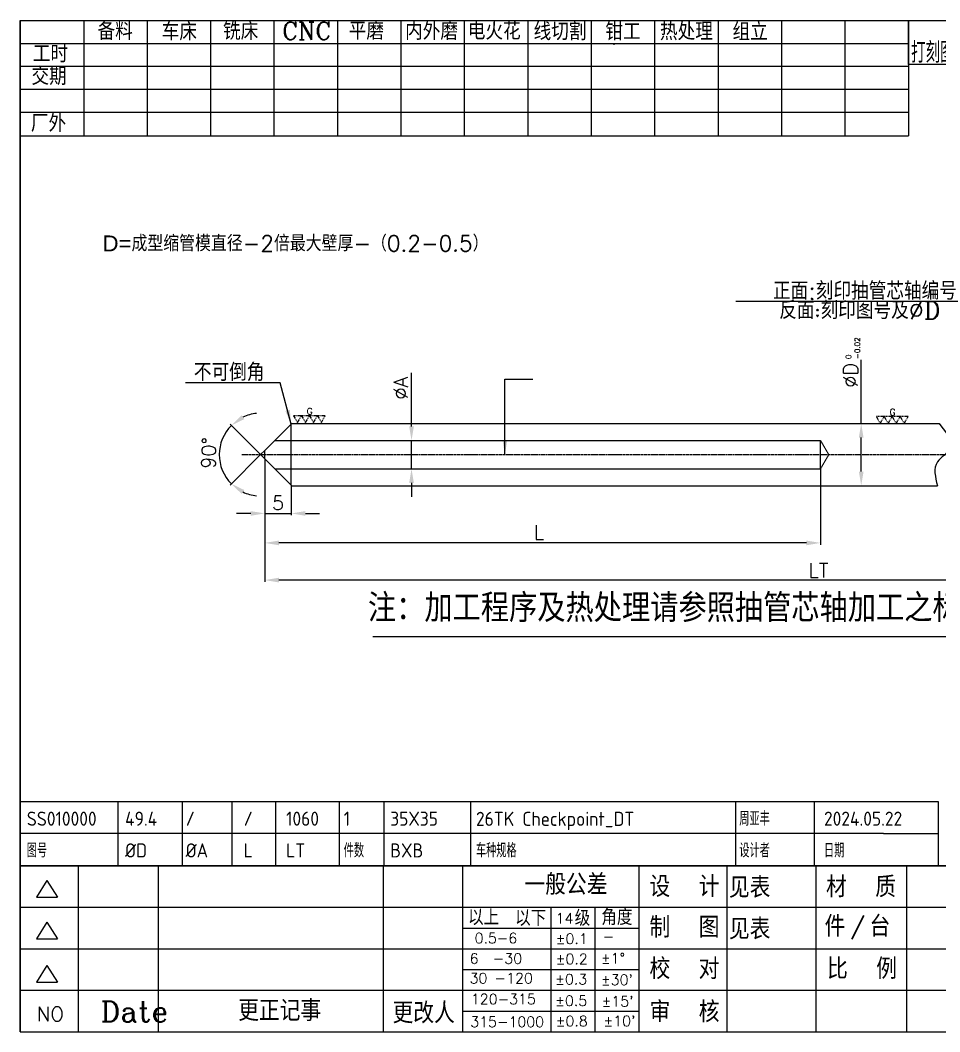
# Model space of a CAD drawing. Extents: x 7961 to 8815, y -638 to -41.
# Drawn here: x 7961 to 8482, y -614 to -41 of the extents above; entities that cross this region are included whole.
import ezdxf
from ezdxf.enums import TextEntityAlignment as Align

# ---------------------------------------------------------------- set-up
doc = ezdxf.new("R2010")
doc.units = 0
doc.header["$MEASUREMENT"] = 0
for name, pattern in [('CENTER', [2, 1.25, -0.25, 0.25, -0.25]), ('HIDDEN', [0.375, 0.25, -0.125]), ('PHANTOM', [2.5, 1.25, -0.25, 0.25, -0.25, 0.25, -0.25])]:
    doc.linetypes.add(name, pattern=pattern)
doc.layers.get('0').update_dxf_attribs({"linetype": 'CONTINUOUS'})
doc.layers.get('DEFPOINTS').update_dxf_attribs({"linetype": 'CONTINUOUS'})
for name, color, linetype in [('CEN', 1, 'CENTER'), ('CON', 7, 'CONTINUOUS'), ('DAS', 5, 'HIDDEN'), ('DIM', 7, 'CONTINUOUS'), ('F', 7, 'CONTINUOUS'), ('TXT', 7, 'CONTINUOUS'), ('UTI', 4, 'PHANTOM')]:
    doc.layers.add(name, color=color, linetype=linetype)
doc.styles.add('ACISOTS', font='isocp.shx', dxfattribs={"height": 1, "bigfont": 'gbcbig.shx'})
doc.styles.add('H', font='complex.shx', dxfattribs={"bigfont": 'hzfs.shx'})
doc.styles.add('HZ', font='complex.shx', dxfattribs={"bigfont": 'HZFS.SHX'})
doc.styles.get("Standard").update_dxf_attribs({"font": 'txt.shx', "bigfont": 'hzfs.shx'})
doc.styles.add('USER1', font='simplex.shx', dxfattribs={"bigfont": 'hzfs.shx'})
doc.dimstyles.get("Standard").update_dxf_attribs({"dimtxt": 8, "dimasz": 8, "dimexe": 1, "dimexo": 0, "dimgap": 2, "dimtad": 1, "dimdec": 3, "dimrnd": 0.01, "dimdsep": 46, "dimtxsty": 'STANDARD', "dimcen": 0.09, "dimazin": 2, "dimtfac": 1, "dimtdec": 3, "dimtmove": 0, "dimatfit": 3, "dimfxl": 1, "dimtolj": 1, "dimarcsym": 0})

# ---------------------------------------------------------------- blocks, each defined once
blk = doc.blocks.new('DY00021A')
at = {"layer": 'UTI', "color": 7}
for points in [[(1.5, 2.6), (-1.5, 2.6), (0, 0)], [(4.5, 2.6), (1.5, 2.6), (3, 0)], [(7.5, 2.6), (4.5, 2.6), (6, 0)], [(10.5, 2.6), (7.5, 2.6), (9, 0)]]:
    blk.add_lwpolyline(points, close=True, dxfattribs=at)
at = {"layer": 'UTI'}
blk.add_text('G', height=2.5, dxfattribs=at).set_placement((4.61, 4.28), align=Align.MIDDLE)
blk = doc.blocks.new('*D12')
at = {"layer": 'DEFPOINTS', "color": 0, "transparency": 16777216}
for p in [(8437.17, -269.25), (8435.15, -304.55), (8437.96, -304.55)]:
    blk.add_point(p, dxfattribs=at)
at = {"layer": 'TXT', "color": 0, "lineweight": -2, "transparency": 16777216}
for p, q in [((8437.96, -269.25), (8437.96, -233.22)), ((8437.17, -269.25), (8438.96, -269.25)), ((8437.96, -296.55), (8437.96, -277.25)), ((8435.15, -304.55), (8438.96, -304.55))]:
    blk.add_line(p, q, dxfattribs=at)
at = {"layer": 'TXT', "color": 0, "transparency": 16777216}
for points in [[(8436.63, -277.25), (8439.29, -277.25), (8437.96, -269.25)], [(8436.63, -296.55), (8439.29, -296.55), (8437.96, -304.55)]]:
    blk.add_solid(points, dxfattribs=at)
at = {"layer": 'TXT', "color": 0, "transparency": 16777216, "insert": (8431.96, -241.89), "char_height": 8, "attachment_point": 5, "rotation": 90}
blk.add_mtext('\\A1;%%cD', dxfattribs=at)
blk = doc.blocks.new('*D11')
at = {"layer": 'DEFPOINTS', "color": 0, "transparency": 16777216}
for p in [(8181.14, -278.9), (8183.06, -278.9), (8181.14, -294.9)]:
    blk.add_point(p, dxfattribs=at)
at = {"layer": 'DIM', "color": 0, "lineweight": -2, "transparency": 16777216}
for p, q in [((8183.06, -270.9), (8183.06, -240.51)), ((8181.14, -278.9), (8184.06, -278.9)), ((8183.06, -294.9), (8183.06, -278.9)), ((8181.14, -294.9), (8184.06, -294.9)), ((8183.06, -302.9), (8183.06, -310.9))]:
    blk.add_line(p, q, dxfattribs=at)
at = {"layer": 'DIM', "color": 0, "transparency": 16777216}
for points in [[(8181.73, -270.9), (8184.4, -270.9), (8183.06, -278.9)], [(8181.73, -302.9), (8184.4, -302.9), (8183.06, -294.9)]]:
    blk.add_solid(points, dxfattribs=at)
at = {"layer": 'DIM', "color": 0, "transparency": 16777216, "insert": (8177.06, -249.18), "char_height": 8, "attachment_point": 5, "rotation": 90}
blk.add_mtext('\\A1;%%CA', dxfattribs=at)
blk = doc.blocks.new('*D10')
at = {"layer": 'DEFPOINTS', "color": 0, "transparency": 16777216}
for p in [(8114.86, -269.55), (8104.9, -279.52), (8074.89, -292.95), (8104.9, -294.25), (8114.9, -304.25)]:
    blk.add_point(p, dxfattribs=at)
at = {"layer": 'DIM', "color": 0, "lineweight": -2, "transparency": 16777216}
for q in [(8080.25, -269.59), (8080.25, -304.17)]:
    blk.add_line((8097.54, -286.88), q, dxfattribs=at)
for start, end in [(95.71136, 115.35568), (135, 225), (244.64432, 264.28864)]:
    blk.add_arc((8097.54, -286.88), 23.45, start, end, dxfattribs=at)
at = {"layer": 'DIM', "color": 0, "transparency": 16777216}
for points in [[(8088.26, -266.78), (8086.73, -264.6), (8080.96, -270.3)], [(8086.73, -309.16), (8088.26, -306.98), (8080.96, -303.46)]]:
    blk.add_solid(points, dxfattribs=at)
at = {"layer": 'DIM', "color": 0, "transparency": 16777216, "insert": (8068.1, -285.95), "char_height": 8, "attachment_point": 5, "rotation": 88.18553}
blk.add_mtext('\\A1;90°', dxfattribs=at)
blk = doc.blocks.new('_DotSmall')
at = {"color": 0, "linetype": 'ByBlock', "const_width": 0.5}
blk.add_lwpolyline([(-0.0625, 0, 1), (0.0625, 0, 1)], format="xyb", close=True, dxfattribs=at)
blk = doc.blocks.new('*D9')
at = {"layer": 'DEFPOINTS', "color": 0, "transparency": 16777216}
for p in [(8099.9, -294.25), (8114.9, -304.25), (8114.9, -320.25)]:
    blk.add_point(p, dxfattribs=at)
at = {"layer": 'TXT', "color": 0, "lineweight": -2, "transparency": 16777216}
for p, q in [((8099.9, -294.25), (8099.9, -321.25)), ((8114.9, -304.25), (8114.9, -321.25)), ((8091.9, -320.25), (8083.9, -320.25)), ((8099.9, -320.25), (8114.9, -320.25)), ((8122.9, -320.25), (8130.9, -320.25))]:
    blk.add_line(p, q, dxfattribs=at)
at = {"layer": 'TXT', "color": 0, "transparency": 16777216}
for points in [[(8091.9, -318.92), (8091.9, -321.58), (8099.9, -320.25)], [(8122.9, -318.92), (8122.9, -321.58), (8114.9, -320.25)]]:
    blk.add_solid(points, dxfattribs=at)
at = {"layer": 'TXT', "color": 0, "transparency": 16777216, "insert": (8107.4, -314.25), "char_height": 8, "attachment_point": 5}
blk.add_mtext('\\A1;5', dxfattribs=at)
blk = doc.blocks.new('*D8')
at = {"layer": 'DEFPOINTS', "color": 0, "transparency": 16777216}
for p in [(8099.9, -289.25), (8619.96, -294.9), (8099.9, -358.04)]:
    blk.add_point(p, dxfattribs=at)
at = {"layer": 'TXT', "color": 0, "lineweight": -2, "transparency": 16777216}
for p, q in [((8099.9, -289.25), (8099.9, -359.04)), ((8619.96, -294.9), (8619.96, -359.04)), ((8611.96, -358.04), (8107.9, -358.04))]:
    blk.add_line(p, q, dxfattribs=at)
at = {"layer": 'TXT', "color": 0, "transparency": 16777216}
for points in [[(8107.9, -356.7), (8107.9, -359.37), (8099.9, -358.04)], [(8611.96, -356.7), (8611.96, -359.37), (8619.96, -358.04)]]:
    blk.add_solid(points, dxfattribs=at)
at = {"layer": 'TXT', "color": 0, "transparency": 16777216, "insert": (8413.74, -352.54), "char_height": 8, "attachment_point": 5}
blk.add_mtext('\\A1;LT', dxfattribs=at)
blk = doc.blocks.new('*D3')
at = {"layer": 'DEFPOINTS', "color": 0, "transparency": 16777216}
for p in [(8099.9, -294.9), (8414.9, -294.9), (8099.9, -336.96)]:
    blk.add_point(p, dxfattribs=at)
at = {"layer": 'DIM', "color": 0, "lineweight": -2, "transparency": 16777216}
for p, q in [((8099.9, -294.9), (8099.9, -337.96)), ((8414.9, -294.9), (8414.9, -337.96)), ((8406.9, -336.96), (8107.9, -336.96))]:
    blk.add_line(p, q, dxfattribs=at)
at = {"layer": 'DIM', "color": 0, "transparency": 16777216}
for points in [[(8107.9, -335.63), (8107.9, -338.3), (8099.9, -336.96)], [(8406.9, -335.63), (8406.9, -338.3), (8414.9, -336.96)]]:
    blk.add_solid(points, dxfattribs=at)
at = {"layer": 'DIM', "color": 0, "transparency": 16777216, "insert": (8255.31, -330.96), "char_height": 8, "attachment_point": 5}
blk.add_mtext('\\A1;L', dxfattribs=at)

msp = doc.modelspace()

# ---------------------------------------------------------------- linework, layer by layer
for p, q in [((8464.6746, -65.7075), (8464.6746, -40.7077)), ((7961.2656, -483.5143), (8438.8684, -483.5143)), ((8438.8684, -483.5143), (8481.6123, -483.5143)), ((8481.6123, -483.5143), (8481.6123, -520.0449)), ((8450.646, -501.7796), (7961.2656, -501.7796)), ((8450.646, -501.7796), (8481.6123, -501.7796))]:
    msp.add_line(p, q)
at = {"layer": 'CEN'}
msp.add_line((8086.9592, -286.9002), (8635.0698, -286.9002), dxfattribs=at)
at = {"layer": 'CON'}
for p, q in [((8099.9033, -284.5157), (8115.1687, -269.2502)), ((8114.9033, -304.2481), (8114.9033, -269.5523)), ((8114.932, -269.2502), (8482.1981, -269.2502)), ((8099.9033, -289.2481), (8099.9033, -284.5157)), ((8099.9033, -289.2481), (8115.2053, -304.5502)), ((8115.2053, -304.5502), (8481.1649, -304.5502)), ((7961.2656, -344.0449), (7961.2656, -520.0449)), ((8800.8841, -520.0449), (7961.2656, -520.0449))]:
    msp.add_line(p, q, dxfattribs=at)
at = {"layer": 'CON', "color": 2}
for p, q in [((7961.2656, -614.1617), (8312.1516, -614.1617)), ((7961.2656, -614.1617), (8195.1896, -614.1617)), ((8195.1896, -614.1617), (8530.4606, -614.1617)), ((8312.1516, -614.1617), (8815.0581, -614.1617))]:
    msp.add_line(p, q, dxfattribs=at)
for points in [[(7961.2656, -40.7077), (7961.2656, -614.1617)], [(7961.2656, -614.1617), (7961.2656, -40.7077)], [(7961.2656, -40.7077), (8815.0581, -40.7077)], [(7961.2656, -40.7077), (8814.9538, -40.7077)], [(7961.2656, -231.8123), (7961.2656, -614.1617)], [(7961.2656, -551.4172), (7961.2656, -231.8123)]]:
    msp.add_lwpolyline(points, dxfattribs=at)
at = {"layer": 'DAS'}
for p, q in [((8105.5187, -278.9002), (8414.9033, -278.9002)), ((8414.9033, -294.9002), (8414.9033, -278.9002)), ((8414.9033, -278.9002), (8419.5221, -286.9002)), ((8419.5221, -286.9002), (8414.9033, -294.9002)), ((8105.5553, -294.9002), (8414.9033, -294.9002))]:
    msp.add_line(p, q, dxfattribs=at)
at = {"layer": 'DIM'}
for p, q in [((7997.2234, -40.7077), (7997.2234, -106.1544)), ((8033.1812, -40.7077), (8033.1812, -106.1544)), ((8033.1812, -40.7077), (8033.1812, -106.1544)), ((8069.139, -40.7077), (8069.139, -106.1544)), ((8105.0967, -40.7077), (8105.0967, -106.1544)), ((8141.0545, -40.7077), (8141.0545, -106.1544)), ((8141.0545, -40.7077), (8141.0545, -106.1544)), ((8177.0123, -40.7077), (8177.0123, -106.1544)), ((8212.9701, -40.7077), (8212.9701, -106.1544)), ((8248.9279, -40.7077), (8248.9279, -106.1544)), ((8284.8857, -40.7077), (8284.8857, -106.1544)), ((8320.8434, -40.7077), (8320.8434, -106.1544)), ((8356.8012, -40.7077), (8356.8012, -106.1544)), ((8392.759, -40.7077), (8392.759, -106.1544)), ((8428.7168, -40.7077), (8428.7168, -106.1544)), ((8464.6746, -40.7077), (8464.6746, -106.1544)), ((7961.2656, -53.7054), (8464.6746, -53.7054)), ((7961.2656, -66.703), (8464.6746, -66.703)), ((8607.789, -65.7075), (8464.6746, -65.7075)), ((7961.2656, -79.7007), (8464.6746, -79.7007)), ((7961.2656, -92.6983), (8464.6746, -92.6983)), ((7961.2656, -106.1544), (8464.6746, -106.1544)), ((8099.9033, -284.5157), (8097.537, -286.8819)), ((8097.537, -286.8819), (8099.9033, -289.2481)), ((7961.2656, -520.0449), (8216.1094, -520.0449)), ((7994.343, -614.1617), (7994.343, -520.0449)), ((8039.6266, -614.1617), (8039.6266, -520.0449)), ((8167.1202, -614.1617), (8167.1202, -520.0449)), ((8212.1526, -614.1617), (8212.1526, -520.0449)), ((8216.1094, -520.0449), (8815.0581, -520.0449)), ((8312.1516, -614.1617), (8312.1516, -520.0449)), ((8361.8963, -614.1617), (8361.8963, -520.0449)), ((8383.5569, -520.0812), (8638.4008, -520.0812)), ((8412.3907, -614.1617), (8412.3907, -520.0449)), ((8463.8453, -614.1617), (8463.8453, -520.0449)), ((7976.3905, -528.3626), (7970.4847, -537.8978)), ((7976.3905, -528.3626), (7982.2962, -537.8978)), ((7970.4847, -537.8978), (7982.2962, -537.8978)), ((7961.2656, -543.5741), (8815.0581, -543.5741)), ((8262.1521, -614.1617), (8262.1521, -543.5741)), ((8287.1519, -614.1617), (8287.1519, -543.5741)), ((7976.3905, -551.9736), (7970.4847, -561.5088)), ((7976.3905, -551.9736), (7982.2962, -561.5088)), ((8212.1526, -555.3387), (8312.1516, -555.3387)), ((7970.4847, -561.5088), (7982.2962, -561.5088)), ((7961.2656, -567.1033), (8815.0581, -567.1033)), ((7976.3905, -576.4927), (7970.4847, -586.0279)), ((7976.3905, -576.4927), (7982.2962, -586.0279)), ((8212.1526, -578.8679), (8312.1516, -578.8679)), ((7961.2656, -590.6325), (8815.0581, -590.6325)), ((7970.4847, -586.0279), (7982.2962, -586.0279)), ((8212.1526, -602.3971), (8312.1516, -602.3971))]:
    msp.add_line(p, q, dxfattribs=at)
msp.add_open_spline([(8482.1981, -269.2502), (8486.358, -274.5686), (8493.2041, -283.3213), (8477.7612, -290.9032), (8479.9303, -299.6), (8481.1649, -304.5502)], degree=3, knots=[0, 0, 0, 0, 15.83052356, 26.05293869, 39.55929484, 39.55929484, 39.55929484, 39.55929484], dxfattribs=at)
at = {"layer": 'F'}
for p, q in [((8297.8137, -53.7054), (8297.8137, -54.5901)), ((7961.2656, -265.4617), (7961.2656, -614.1617)), ((7961.2656, -520.0449), (8373.9429, -520.0449)), ((8383.5569, -520.0812), (8796.2342, -520.0812))]:
    msp.add_line(p, q, dxfattribs=at)
at = {"layer": 'TXT'}
for p, q in [((8161.1136, -389.9381), (8520.5668, -389.9381)), ((8016.634, -483.5143), (8016.634, -520.0449)), ((8053.0957, -483.5143), (8053.0957, -520.0449)), ((8081.2982, -483.5143), (8081.2982, -520.0449)), ((8105.8746, -483.5143), (8105.8746, -520.0449)), ((8142.1349, -483.5143), (8142.1349, -520.0449)), ((8167.3629, -483.5143), (8167.3629, -520.0449)), ((8216.5585, -483.5143), (8216.5585, -520.0449)), ((8366.6479, -483.5143), (8366.6479, -520.0449)), ((8411.3077, -483.5143), (8411.3077, -520.0449))]:
    msp.add_line(p, q, dxfattribs=at)

# ---------------------------------------------------------------- block references
at = {"layer": 'DIM', "xscale": 1.5, "yscale": 1.5, "zscale": 1.5}
for p in [(8118.4414, -268.7709), (8448.7824, -269.2502)]:
    msp.add_blockref('DY00021A', p, dxfattribs=at)

# ---------------------------------------------------------------- texts
at = {"style": 'HZ'}
for p in [(8362.9694, -538.1948), (8362.9694, -561.7768)]:
    msp.add_text('见表', height=11.7646, dxfattribs=at).set_placement(p)
at = {"layer": 'DIM'}
for s, height, style, p in [('备料', 10.00422, 'HZ', (8005.0774, -51.7378)), ('车床', 10.00422, 'HZ', (8041.4605, -52.0656)), ('铣床', 10.00422, 'HZ', (8076.2019, -51.7657)), ('CNC', 10.00422, 'HZ', (8109.6975, -51.639)), ('平磨', 10.00422, 'HZ', (8147.471, -51.6753)), ('内外磨', 10.00422, 'HZ', (8179.4237, -51.7297)), ('电火花', 10.00422, 'HZ', (8214.936, -51.6303)), ('线切割', 10.00422, 'HZ', (8252.2432, -51.9579)), ('钳工', 10.00422, 'HZ', (8292.9254, -52.052)), ('热处理', 10.00422, 'HZ', (8323.8753, -51.9211)), ('组立', 10.00422, 'HZ', (8365.0114, -52.1398)), ('工时', 10.00422, 'HZ', (7968.3708, -64.5886)), ('交期', 10.00422, 'HZ', (7967.6078, -77.3073)), ('厂外', 10.00422, 'HZ', (7967.2952, -103.9001)), ('图号', 8, 'ACISOTS', (7964.9954, -515.3339)), ('%%CD', 8, 'ACISOTS', (8020.7023, -515.3339)), ('%%CA', 8, 'ACISOTS', (8055.0569, -515.3339)), ('L', 8, 'ACISOTS', (8087.9049, -515.3339)), ('LT', 8, 'ACISOTS', (8111.9706, -515.3339)), ('件数', 8, 'ACISOTS', (8144.6186, -515.3339)), ('BXB', 8, 'ACISOTS', (8171.0018, -515.3339)), ('车种规格', 8, 'ACISOTS', (8219.5802, -515.3339)), ('设计者', 8, 'ACISOTS', (8368.8487, -515.3339)), ('日期', 8, 'ACISOTS', (8416.8532, -515.3339)), ('一般公差', 11.7646, 'HZ', (8247.0732, -536.5547)), ('设  计', 11.7646, 'HZ', (8317.9467, -537.7019)), ('材  质', 11.7646, 'HZ', (8418.0022, -537.8794)), ('以上', 8.82345, 'HZ', (8215.0939, -553.6676)), ('以下', 8.82345, 'HZ', (8241.7646, -554.1116)), ('级', 8.8234, 'HZ', (8275.5475, -554.1116)), ('角度', 8.82345, 'HZ', (8290.6609, -553.6676)), ('14', 5.8823, 'USER1', (8264.8073, -552.7789)), ('制  图', 11.7646, 'HZ', (8317.9467, -560.7873)), ('件', 11.7646, 'HZ', (8417.2207, -560.2153)), ('/', 8.8234, 'USER1', (8431.8445, -558.7382)), ('台', 11.7646, 'HZ', (8442.6953, -560.2153)), ('0.5-6', 5.8823, 'USER1', (8218.8094, -564.0094)), ('%%p0.1', 5.8823, 'USER1', (8264.8073, -564.3603)), ('-', 5.8823, 'USER1', (8291.4932, -562.9565)), ('6  -30', 5.8823, 'USER1', (8216.0003, -575.5908)), ('%%p0.2', 5.8823, 'USER1', (8264.8073, -575.8481)), ('%%p1%%d', 5.8823, 'USER1', (8290.4398, -575.4734)), ('校  对', 11.7646, 'HZ', (8317.9467, -584.3166)), ('比  例', 11.7646, 'HZ', (8418.6087, -584.2787)), ('30 -120', 5.8823, 'USER1', (8216.0003, -586.7276)), ('%%p0.3', 5.8823, 'USER1', (8264.4562, -587.3358)), ("%%p30'", 5.8823, 'USER1', (8290.4398, -587.663)), ('更正记事', 11.7646, 'HZ', (8084.7947, -608.0535)), ('更改人', 11.7646, 'HZ', (8172.2938, -609.3624)), ('120-315', 5.8823, 'USER1', (8216.7026, -598.5663)), ('%%p0.5', 5.8823, 'USER1', (8264.4562, -599.5255)), ("%%p15'", 5.8823, 'USER1', (8290.7909, -599.8527)), ('审  核', 11.7646, 'HZ', (8317.9467, -608.7338)), ('NO', 8.23522, 'USER1', (7970.5619, -608.1859)), ('Date', 11.7646, 'HZ', (8006.8232, -608.6012)), ('315-1000', 5.8823, 'USER1', (8216.3514, -611.4578)), ('%%p0.8', 5.8823, 'USER1', (8264.8073, -611.0132)), ("%%p10'", 5.8823, 'USER1', (8291.8443, -610.9895))]:
    msp.add_text(s, height=height, dxfattribs=dict(at, style=style)).set_placement(p)
at = {"layer": 'DIM', "style": 'HZ', "width": 0.7}
msp.add_text('打刻图号、车种名、规格、请购单号', height=11.764596, dxfattribs=at).set_placement((8466.231, -64.7176))
at = {"layer": 'DIM', "insert": (8007.9301, -162.629), "char_height": 9, "width": 491.202859, "attachment_point": 1}
msp.add_mtext('{\\fArial|b0|i0|c0|p32;D=}成型缩管模直径-2倍最大壁厚-（0.2-0.5）', dxfattribs=at)
at = {"layer": 'DIM', "char_height": 10, "attachment_point": 9}
for s, insert in [('正面:刻印抽管芯轴编号', (8492.2094, -199.0562)), ('不可倒角', (8099.6904, -245.2637))]:
    msp.add_mtext(s, dxfattribs=dict(at, insert=insert))
at = {"layer": 'DIM', "insert": (8391.4836, -200.0562), "char_height": 10, "width": 105.78, "attachment_point": 1, "style": 'H'}
msp.add_mtext('反面:刻印图号及%%cD', dxfattribs=at)
at = {"layer": 'DIM', "insert": (8429.2536, -232.7445), "char_height": 3, "width": 23.99, "attachment_point": 1, "rotation": 90, "style": 'H'}
msp.add_mtext('0\\P-0.02', dxfattribs=at)
at = {"layer": 'TXT'}
for s, height, style, p in [('注：加工程序及热处理请参照抽管芯轴加工之标准。', 16, 'HZ', (8158.3521, -381.8357)), ('SS010000', 8, 'ACISOTS', (7964.9954, -497.3339)), ('49.4', 8, 'ACISOTS', (8020.7023, -497.3339)), ('/', 8, 'ACISOTS', (8055.0569, -497.3339)), ('/', 8, 'ACISOTS', (8087.9049, -497.3339)), ('1060', 8, 'ACISOTS', (8111.9706, -497.3339)), ('1', 8, 'ACISOTS', (8144.6186, -497.3339)), ('35X35', 8, 'ACISOTS', (8171.0018, -497.3339)), ('26TK Checkpoint_DT', 8, 'ACISOTS', (8219.5802, -497.4281)), ('周亚丰', 8, 'ACISOTS', (8368.8487, -497.3339)), ('2024.05.22', 8, 'ACISOTS', (8416.8532, -497.3339))]:
    msp.add_text(s, height=height, dxfattribs=dict(at, style=style)).set_placement(p)

# ---------------------------------------------------------------- dimensions: what is measured, and where the dimension line sits
at = {"layer": 'DIM'}
dim = msp.add_linear_dim(base=(8183.0628, -278.9002), p1=(8181.1412, -294.9002), p2=(8181.1412, -278.9002), angle=90, text='%%CA', dimstyle='STANDARD', dxfattribs=at)
dim.commit()
dim.dimension.update_dxf_attribs({"geometry": '*D11', "text_midpoint": (8183.0628, -249.1782), "dimtype": 128})
dim = msp.add_angular_dim_2l(base=(8074.8881, -292.9507), line1=((8104.9033, -294.2481), (8114.9033, -304.2481)), line2=((8104.9033, -279.5157), (8114.8641, -269.5548)), dimstyle='STANDARD', override={"dimldrblk": 'DotSmall'}, dxfattribs=at)
dim.commit()
dim.dimension.update_dxf_attribs({"geometry": '*D10', "text_midpoint": (8074.1008, -286.1395), "dimtype": 130})
dim = msp.add_linear_dim(base=(8099.9033, -336.9636), p1=(8414.9033, -294.9002), p2=(8099.9033, -294.9002), text='L', dimstyle='STANDARD', dxfattribs=at)
dim.commit()
dim.dimension.update_dxf_attribs({"geometry": '*D3', "text_midpoint": (8255.3082, -336.9636), "dimtype": 128})
at = {"layer": 'TXT'}
dim = msp.add_linear_dim(base=(8437.959, -304.5502), p1=(8437.1749, -269.2502), p2=(8435.1472, -304.5502), angle=90, text='%%cD', dimstyle='STANDARD', dxfattribs=at)
dim.commit()
dim.dimension.update_dxf_attribs({"geometry": '*D12', "text_midpoint": (8437.959, -241.8912), "dimtype": 128})
dim = msp.add_linear_dim(base=(8099.9033, -358.0361), p1=(8619.9595, -294.9002), p2=(8099.9033, -289.2481), text='LT', dimstyle='STANDARD', override={"dimgap": 1.5}, dxfattribs=at)
dim.commit()
dim.dimension.update_dxf_attribs({"geometry": '*D8', "text_midpoint": (8413.7403, -358.0361), "dimtype": 128})
dim = msp.add_linear_dim(base=(8114.9033, -320.249), p1=(8099.9033, -294.2481), p2=(8114.9033, -304.2481), text='5', dimstyle='STANDARD', dxfattribs=at)
dim.commit()
dim.dimension.update_dxf_attribs({"geometry": '*D9', "text_midpoint": (8107.4033, -320.249), "dimtype": 128})

# ---------------------------------------------------------------- leaders
at = {"layer": 'DIM', "annotation_type": 0, "has_hookline": 1, "hookline_direction": 1}
for points, override, text_width in [([(8548.9504, -282.9816), (8501.2094, -200.0562), (8493.2094, -200.0562)], {"dimgap": 1, "dimtad": 1, "dimldrblk": 'DotSmall'}, 125.27), ([(8114.8641, -269.5548), (8108.6904, -246.2637), (8100.6904, -246.2637)], {"dimgap": 1, "dimtad": 1}, 44.6667)]:
    msp.add_leader(points, dimstyle='STANDARD', override=override, dxfattribs=dict(at, text_width=text_width))
at = {"layer": 'DIM'}
msp.add_leader([(8235.9898, -286.9002), (8235.9898, -244.1647), (8251.7801, -244.1647)], dimstyle='STANDARD', override={"dimgap": 2, "dimtad": 1}, dxfattribs=at)

doc.saveas('drawing.dxf')
